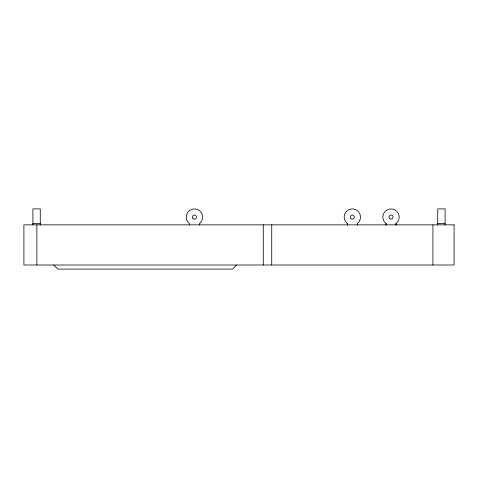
<?xml version="1.0" encoding="UTF-8"?>
<svg xmlns="http://www.w3.org/2000/svg" width="478" height="478" viewBox="0 0 478 478"><rect width="100%" height="100%" fill="white"/><g stroke="black" fill="none" stroke-linecap="round" stroke-linejoin="round"><path stroke-width="0.72" d="M386.105 225.001L386.105 223.543L385.232 222.868A8.186 8.186 0 0 1 385.232 211.3A8.186 8.186 0 0 1 396.812 211.3A8.186 8.186 0 0 1 396.812 222.873L395.927 223.549L395.927 225.007M236.7 265.009L232.607 269.102L57.832 269.102L53.739 265.009M32.904 223.543L40.272 223.543M437.729 223.543L445.096 223.543M357.245 225.036L357.341 223.561A8.186 8.186 0 0 0 358.357 211.533A8.186 8.186 0 0 0 346.287 211.569A8.186 8.186 0 0 0 347.375 223.59L347.387 224.929M347.375 223.59L347.381 225.019M395.927 223.549L395.933 224.899M386.105 223.543L386.11 224.899M445.096 224.893L445.096 208.898L437.729 208.898L437.729 224.977M432.931 224.857L432.931 265.009M271.743 224.857L271.743 265.009M263.282 224.857L263.282 265.009M199.344 224.977L199.344 223.543L200.216 222.868A8.186 8.186 0 0 0 200.216 211.294A8.186 8.186 0 0 0 188.643 211.294A8.186 8.186 0 0 0 188.643 222.868L189.515 223.543L189.515 224.971M40.272 224.977L40.272 208.898L32.904 208.898L32.904 224.893M36.884 224.857L36.884 265.009M454.1 224.857L23.9 224.857L23.9 265.009L454.1 265.009L454.1 224.857M192.981 218.53A2.049 2.049 0 0 0 196.404 217.609A2.049 2.049 0 0 0 193.901 215.106A2.049 2.049 0 0 0 192.981 218.53M389.576 218.53A2.049 2.049 0 0 0 393 217.609A2.049 2.049 0 0 0 390.49 215.106A2.049 2.049 0 0 0 389.576 218.53M350.888 218.53A2.049 2.049 0 0 0 354.312 217.609A2.049 2.049 0 0 0 351.808 215.106A2.049 2.049 0 0 0 350.888 218.53"/></g></svg>
